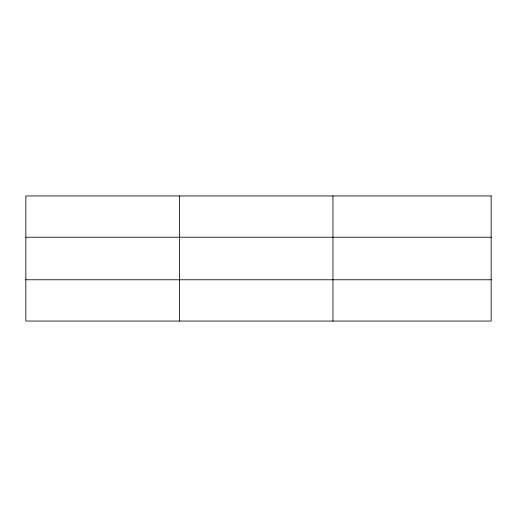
<?xml version="1.0" encoding="UTF-8"?>
<svg xmlns="http://www.w3.org/2000/svg" width="517" height="517" viewBox="0 0 517 517"><rect width="100%" height="100%" fill="white"/><g stroke="black" fill="none" stroke-linecap="round" stroke-linejoin="round"><path stroke-width="0.78" d="M179.399 321.057L179.399 195.943M332.948 321.057L332.948 195.943M25.85 237.232L491.15 237.232M25.85 279.768L491.15 279.768M491.15 195.943L491.15 321.057L25.85 321.057L25.85 195.943L491.15 195.943"/></g></svg>
